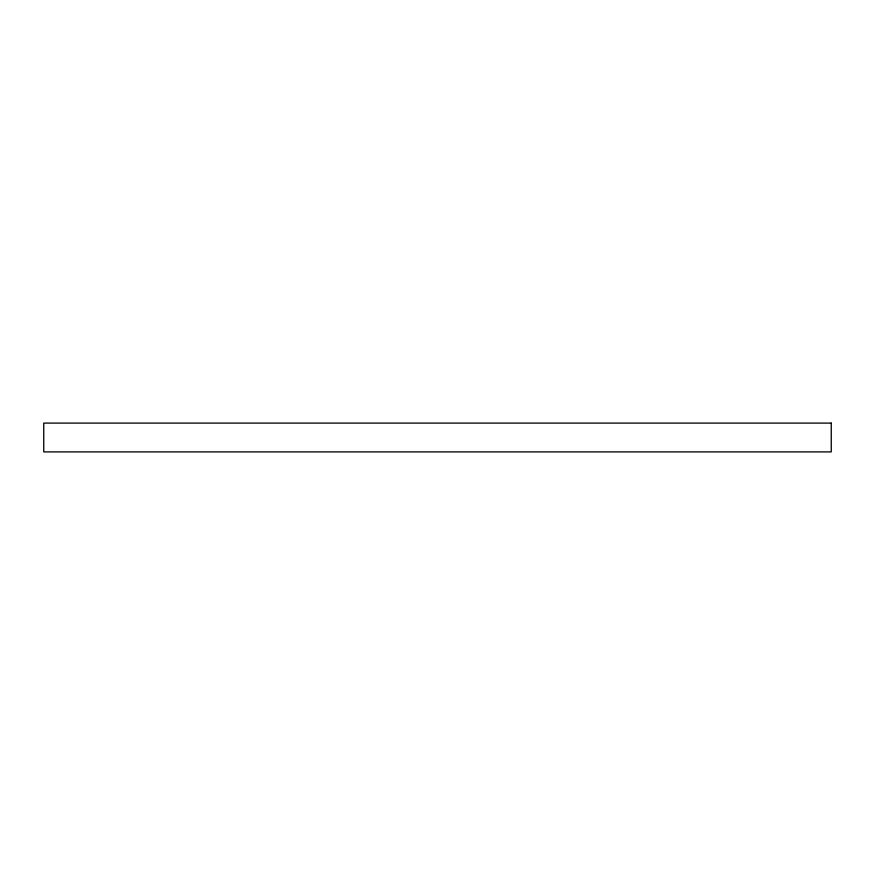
<?xml version="1.0" encoding="UTF-8"?>
<svg xmlns="http://www.w3.org/2000/svg" width="875" height="875" viewBox="0 0 875 875"><rect width="100%" height="100%" fill="white"/><g stroke="black" fill="none" stroke-linecap="round" stroke-linejoin="round"><path stroke-width="1.31" d="M831.25 423.095L43.75 423.095L43.75 451.905L831.25 451.905L831.25 423.095"/></g></svg>
